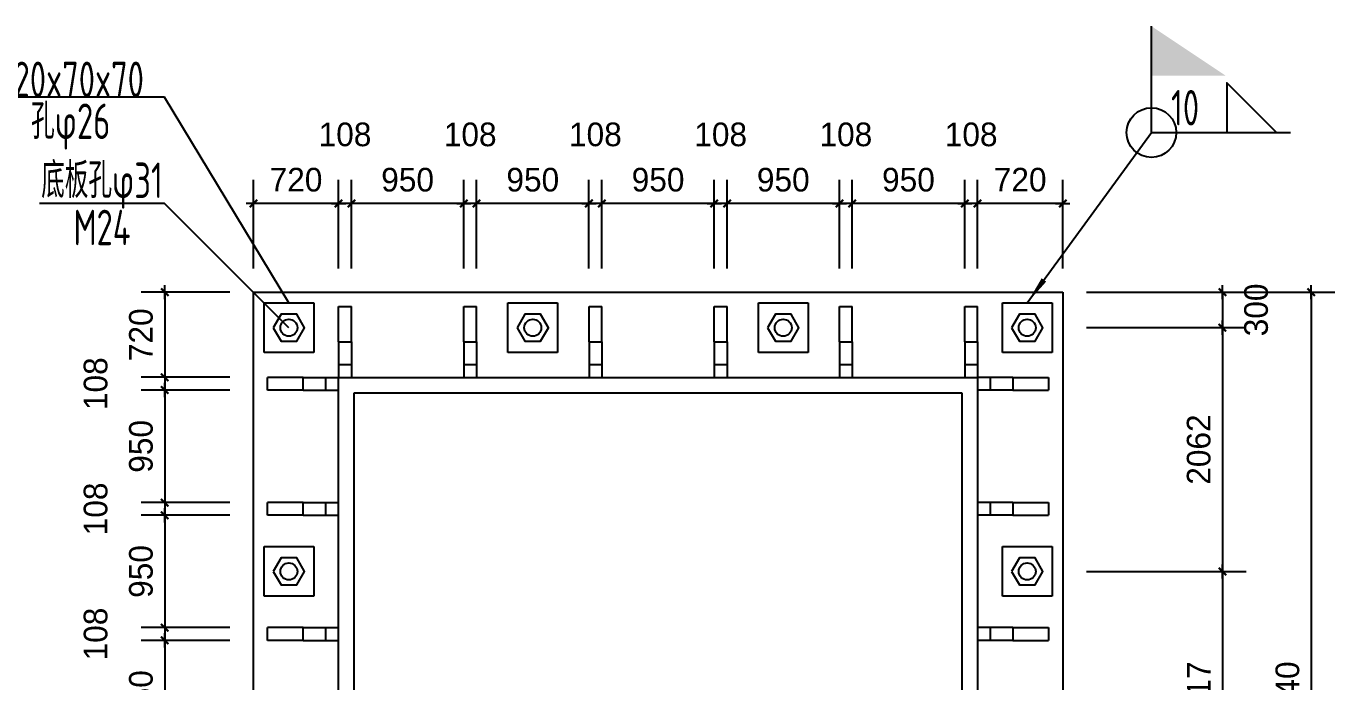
# Model space of a CAD drawing. Extents: x 31132 to 885236, y 345273 to 1212165.
# Drawn here: x 389991 to 401052, y 476105 to 481650 of the extents above; entities that cross this region are included whole.
import ezdxf
from ezdxf.enums import TextEntityAlignment as Align

# ---------------------------------------------------------------- set-up
doc = ezdxf.new("R2010")
doc.units = 0
doc.header["$LTSCALE"] = 1000
doc.linetypes.add('StContinue2d', pattern=[0])
doc.linetypes.add('StDish2d', pattern=[60, 30, -30])
doc.layers.get('0').update_dxf_attribs({"linetype": 'CONTINUOUS'})
doc.layers.get('Defpoints').update_dxf_attribs({"linetype": 'CONTINUOUS'})
for name, color, linetype, true_color in [('Bolt', 7, 'StContinue2d', 0xff3f3f), ('Hide', 3, 'StDish2d', 0x00ff00), ('PlateEnd', 122, 'StContinue2d', 0x00bd8d), ('PlateJoint', 7, 'StContinue2d', 0x6868ff), ('PlateStiff', 103, 'StContinue2d', 0x7ebd8d)]:
    doc.layers.add(name, color=color, linetype=linetype, true_color=true_color)
doc.layers.add('COLUMN', color=6, linetype='CONTINUOUS')
doc.layers.add('DIM', color=3, linetype='CONTINUOUS')
doc.styles.add('StTextStyle', font='yjkeng.shx', dxfattribs={"width": 0.7, "height": 250, "bigfont": 'yjkchn.shx'})
doc.styles.add('STYLE1', font='')
doc.styles.get('STYLE1').set_extended_font_data('Structure Fonts')
doc.dimstyles.new('副本 DIM20', dxfattribs={"dimtxt": 200, "dimasz": 0.3, "dimexe": 200, "dimexo": 200, "dimgap": 100, "dimtad": 1, "dimdec": 0, "dimzin": 0, "dimdsep": 46, "dimtxsty": 'STYLE1', "dimblk": 'Studio2', "dimcen": 0, "dimdle": 200, "dimclrd": 6, "dimclre": 6, "dimclrt": 7, "dimazin": 0, "dimtfac": 1, "dimtdec": 0, "dimtix": 1, "dimtmove": 2, "dimatfit": 3, "dimldrblk": 'Studio2', "dimfxl": 1, "dimtolj": 1, "dimtzin": 0, "dimarcsym": 0})

# ---------------------------------------------------------------- blocks, each defined once
blk = doc.blocks.new('Studio2')
blk.add_line((-200, 0), (200, 0))
blk.add_lwpolyline([(-106, -106, 60, 60, 0), (106, 106, 100, 100, 0)], format="xyseb")
blk = doc.blocks.new('*D2482')
at = {"layer": 'Defpoints', "color": 0, "transparency": 16777216}
for p in [(398032, 480150), (398032, 479400), (398752, 479400)]:
    blk.add_point(p, dxfattribs=at)
at = {"layer": 'DIM', "color": 6, "lineweight": -2, "transparency": 16777216}
for p, q in [((398032, 479600), (398032, 480350)), ((398752, 479600), (398752, 480350)), ((398751, 480150), (398032, 480150))]:
    blk.add_line(p, q, dxfattribs=at)
at = {"layer": 'DIM', "color": 6, "lineweight": -2, "transparency": 16777216, "xscale": 0.3, "yscale": 0.3, "zscale": 0.3, "rotation": 180}
blk.add_blockref('Studio2', (398032, 480150), dxfattribs=at)
at = {"layer": 'DIM', "color": 6, "lineweight": -2, "transparency": 16777216, "xscale": 0.3, "yscale": 0.3, "zscale": 0.3}
blk.add_blockref('Studio2', (398752, 480150), dxfattribs=at)
at = {"layer": 'DIM', "color": 7, "transparency": 16777216, "insert": (398392, 480350), "char_height": 200, "attachment_point": 5, "style": 'STYLE1'}
blk.add_mtext('\\A1;720', dxfattribs=at)
blk = doc.blocks.new('*D2483')
at = {"layer": 'Defpoints', "color": 0, "transparency": 16777216}
for p in [(397924, 480150), (397924, 479400), (398032, 479400)]:
    blk.add_point(p, dxfattribs=at)
at = {"layer": 'DIM', "color": 6, "lineweight": -2, "transparency": 16777216}
for p, q in [((397924, 479600), (397924, 480350)), ((398032, 479600), (398032, 480350)), ((397923, 480150), (397923, 480150)), ((398032, 480150), (397924, 480150)), ((398032, 480150), (398032, 480150))]:
    blk.add_line(p, q, dxfattribs=at)
at = {"layer": 'DIM', "color": 6, "lineweight": -2, "transparency": 16777216, "xscale": 0.3, "yscale": 0.3, "zscale": 0.3}
blk.add_blockref('Studio2', (397924, 480150), dxfattribs=at)
at = {"layer": 'DIM', "color": 6, "lineweight": -2, "transparency": 16777216, "xscale": 0.3, "yscale": 0.3, "zscale": 0.3, "rotation": 180}
blk.add_blockref('Studio2', (398032, 480150), dxfattribs=at)
at = {"layer": 'DIM', "color": 7, "transparency": 16777216, "insert": (397978, 480733), "char_height": 200, "attachment_point": 5, "style": 'STYLE1'}
blk.add_mtext('\\A1;108', dxfattribs=at)
blk = doc.blocks.new('*D2484')
at = {"layer": 'Defpoints', "color": 0, "transparency": 16777216}
for p in [(396973, 480150), (396973, 479400), (397924, 479400)]:
    blk.add_point(p, dxfattribs=at)
at = {"layer": 'DIM', "color": 6, "lineweight": -2, "transparency": 16777216}
for p, q in [((396973, 479600), (396973, 480350)), ((397924, 479600), (397924, 480350)), ((397923, 480150), (396973, 480150))]:
    blk.add_line(p, q, dxfattribs=at)
at = {"layer": 'DIM', "color": 6, "lineweight": -2, "transparency": 16777216, "xscale": 0.3, "yscale": 0.3, "zscale": 0.3, "rotation": 180}
blk.add_blockref('Studio2', (396973, 480150), dxfattribs=at)
at = {"layer": 'DIM', "color": 6, "lineweight": -2, "transparency": 16777216, "xscale": 0.3, "yscale": 0.3, "zscale": 0.3}
blk.add_blockref('Studio2', (397924, 480150), dxfattribs=at)
at = {"layer": 'DIM', "color": 7, "transparency": 16777216, "insert": (397448, 480350), "char_height": 200, "attachment_point": 5, "style": 'STYLE1'}
blk.add_mtext('\\A1;950', dxfattribs=at)
blk = doc.blocks.new('*D2485')
at = {"layer": 'Defpoints', "color": 0, "transparency": 16777216}
for p in [(396865, 480150), (396865, 479400), (396973, 479400)]:
    blk.add_point(p, dxfattribs=at)
at = {"layer": 'DIM', "color": 6, "lineweight": -2, "transparency": 16777216}
for p, q in [((396865, 479600), (396865, 480350)), ((396973, 479600), (396973, 480350)), ((396865, 480150), (396865, 480150)), ((396973, 480150), (396865, 480150)), ((396973, 480150), (396974, 480150))]:
    blk.add_line(p, q, dxfattribs=at)
at = {"layer": 'DIM', "color": 6, "lineweight": -2, "transparency": 16777216, "xscale": 0.3, "yscale": 0.3, "zscale": 0.3}
blk.add_blockref('Studio2', (396865, 480150), dxfattribs=at)
at = {"layer": 'DIM', "color": 6, "lineweight": -2, "transparency": 16777216, "xscale": 0.3, "yscale": 0.3, "zscale": 0.3, "rotation": 180}
blk.add_blockref('Studio2', (396973, 480150), dxfattribs=at)
at = {"layer": 'DIM', "color": 7, "transparency": 16777216, "insert": (396919, 480733), "char_height": 200, "attachment_point": 5, "style": 'STYLE1'}
blk.add_mtext('\\A1;108', dxfattribs=at)
blk = doc.blocks.new('*D2486')
at = {"layer": 'Defpoints', "color": 0, "transparency": 16777216}
for p in [(395915, 480150), (395915, 479400), (396865, 479400)]:
    blk.add_point(p, dxfattribs=at)
at = {"layer": 'DIM', "color": 6, "lineweight": -2, "transparency": 16777216}
for p, q in [((395915, 479600), (395915, 480350)), ((396865, 479600), (396865, 480350)), ((396865, 480150), (395915, 480150))]:
    blk.add_line(p, q, dxfattribs=at)
at = {"layer": 'DIM', "color": 6, "lineweight": -2, "transparency": 16777216, "xscale": 0.3, "yscale": 0.3, "zscale": 0.3, "rotation": 180}
blk.add_blockref('Studio2', (395915, 480150), dxfattribs=at)
at = {"layer": 'DIM', "color": 6, "lineweight": -2, "transparency": 16777216, "xscale": 0.3, "yscale": 0.3, "zscale": 0.3}
blk.add_blockref('Studio2', (396865, 480150), dxfattribs=at)
at = {"layer": 'DIM', "color": 7, "transparency": 16777216, "insert": (396390, 480350), "char_height": 200, "attachment_point": 5, "style": 'STYLE1'}
blk.add_mtext('\\A1;950', dxfattribs=at)
blk = doc.blocks.new('*D2487')
at = {"layer": 'Defpoints', "color": 0, "transparency": 16777216}
for p in [(395807, 480150), (395807, 479400), (395915, 479400)]:
    blk.add_point(p, dxfattribs=at)
at = {"layer": 'DIM', "color": 6, "lineweight": -2, "transparency": 16777216}
for p, q in [((395807, 479600), (395807, 480350)), ((395915, 479600), (395915, 480350)), ((395806, 480150), (395806, 480150)), ((395915, 480150), (395807, 480150)), ((395915, 480150), (395915, 480150))]:
    blk.add_line(p, q, dxfattribs=at)
at = {"layer": 'DIM', "color": 6, "lineweight": -2, "transparency": 16777216, "xscale": 0.3, "yscale": 0.3, "zscale": 0.3}
blk.add_blockref('Studio2', (395807, 480150), dxfattribs=at)
at = {"layer": 'DIM', "color": 6, "lineweight": -2, "transparency": 16777216, "xscale": 0.3, "yscale": 0.3, "zscale": 0.3, "rotation": 180}
blk.add_blockref('Studio2', (395915, 480150), dxfattribs=at)
at = {"layer": 'DIM', "color": 7, "transparency": 16777216, "insert": (395861, 480733), "char_height": 200, "attachment_point": 5, "style": 'STYLE1'}
blk.add_mtext('\\A1;108', dxfattribs=at)
blk = doc.blocks.new('*D2488')
at = {"layer": 'Defpoints', "color": 0, "transparency": 16777216}
for p in [(394856, 480150), (394856, 479400), (395807, 479400)]:
    blk.add_point(p, dxfattribs=at)
at = {"layer": 'DIM', "color": 6, "lineweight": -2, "transparency": 16777216}
for p, q in [((394856, 479600), (394856, 480350)), ((395807, 479600), (395807, 480350)), ((395806, 480150), (394857, 480150))]:
    blk.add_line(p, q, dxfattribs=at)
at = {"layer": 'DIM', "color": 6, "lineweight": -2, "transparency": 16777216, "xscale": 0.3, "yscale": 0.3, "zscale": 0.3, "rotation": 180}
blk.add_blockref('Studio2', (394856, 480150), dxfattribs=at)
at = {"layer": 'DIM', "color": 6, "lineweight": -2, "transparency": 16777216, "xscale": 0.3, "yscale": 0.3, "zscale": 0.3}
blk.add_blockref('Studio2', (395807, 480150), dxfattribs=at)
at = {"layer": 'DIM', "color": 7, "transparency": 16777216, "insert": (395332, 480350), "char_height": 200, "attachment_point": 5, "style": 'STYLE1'}
blk.add_mtext('\\A1;950', dxfattribs=at)
blk = doc.blocks.new('*D2489')
at = {"layer": 'Defpoints', "color": 0, "transparency": 16777216}
for p in [(394748, 480150), (394748, 479400), (394856, 479400)]:
    blk.add_point(p, dxfattribs=at)
at = {"layer": 'DIM', "color": 6, "lineweight": -2, "transparency": 16777216}
for p, q in [((394748, 479600), (394748, 480350)), ((394856, 479600), (394856, 480350)), ((394748, 480150), (394748, 480150)), ((394856, 480150), (394748, 480150)), ((394857, 480150), (394857, 480150))]:
    blk.add_line(p, q, dxfattribs=at)
at = {"layer": 'DIM', "color": 6, "lineweight": -2, "transparency": 16777216, "xscale": 0.3, "yscale": 0.3, "zscale": 0.3}
blk.add_blockref('Studio2', (394748, 480150), dxfattribs=at)
at = {"layer": 'DIM', "color": 6, "lineweight": -2, "transparency": 16777216, "xscale": 0.3, "yscale": 0.3, "zscale": 0.3, "rotation": 180}
blk.add_blockref('Studio2', (394856, 480150), dxfattribs=at)
at = {"layer": 'DIM', "color": 7, "transparency": 16777216, "insert": (394802, 480733), "char_height": 200, "attachment_point": 5, "style": 'STYLE1'}
blk.add_mtext('\\A1;108', dxfattribs=at)
blk = doc.blocks.new('*D2490')
at = {"layer": 'Defpoints', "color": 0, "transparency": 16777216}
for p in [(393798, 480150), (393798, 479400), (394748, 479400)]:
    blk.add_point(p, dxfattribs=at)
at = {"layer": 'DIM', "color": 6, "lineweight": -2, "transparency": 16777216}
for p, q in [((393798, 479600), (393798, 480350)), ((394748, 479600), (394748, 480350)), ((394748, 480150), (393798, 480150))]:
    blk.add_line(p, q, dxfattribs=at)
at = {"layer": 'DIM', "color": 6, "lineweight": -2, "transparency": 16777216, "xscale": 0.3, "yscale": 0.3, "zscale": 0.3, "rotation": 180}
blk.add_blockref('Studio2', (393798, 480150), dxfattribs=at)
at = {"layer": 'DIM', "color": 6, "lineweight": -2, "transparency": 16777216, "xscale": 0.3, "yscale": 0.3, "zscale": 0.3}
blk.add_blockref('Studio2', (394748, 480150), dxfattribs=at)
at = {"layer": 'DIM', "color": 7, "transparency": 16777216, "insert": (394273, 480350), "char_height": 200, "attachment_point": 5, "style": 'STYLE1'}
blk.add_mtext('\\A1;950', dxfattribs=at)
blk = doc.blocks.new('*D2491')
at = {"layer": 'Defpoints', "color": 0, "transparency": 16777216}
for p in [(393690, 480150), (393690, 479400), (393798, 479400)]:
    blk.add_point(p, dxfattribs=at)
at = {"layer": 'DIM', "color": 6, "lineweight": -2, "transparency": 16777216}
for p, q in [((393690, 479600), (393690, 480350)), ((393798, 479600), (393798, 480350)), ((393690, 480150), (393689, 480150)), ((393798, 480150), (393690, 480150)), ((393798, 480150), (393799, 480150))]:
    blk.add_line(p, q, dxfattribs=at)
at = {"layer": 'DIM', "color": 6, "lineweight": -2, "transparency": 16777216, "xscale": 0.3, "yscale": 0.3, "zscale": 0.3}
blk.add_blockref('Studio2', (393690, 480150), dxfattribs=at)
at = {"layer": 'DIM', "color": 6, "lineweight": -2, "transparency": 16777216, "xscale": 0.3, "yscale": 0.3, "zscale": 0.3, "rotation": 180}
blk.add_blockref('Studio2', (393798, 480150), dxfattribs=at)
at = {"layer": 'DIM', "color": 7, "transparency": 16777216, "insert": (393744, 480733), "char_height": 200, "attachment_point": 5, "style": 'STYLE1'}
blk.add_mtext('\\A1;108', dxfattribs=at)
blk = doc.blocks.new('*D2492')
at = {"layer": 'Defpoints', "color": 0, "transparency": 16777216}
for p in [(392740, 480150), (392740, 479400), (393690, 479400)]:
    blk.add_point(p, dxfattribs=at)
at = {"layer": 'DIM', "color": 6, "lineweight": -2, "transparency": 16777216}
for p, q in [((392740, 479600), (392740, 480350)), ((393690, 479600), (393690, 480350)), ((393690, 480150), (392740, 480150))]:
    blk.add_line(p, q, dxfattribs=at)
at = {"layer": 'DIM', "color": 6, "lineweight": -2, "transparency": 16777216, "xscale": 0.3, "yscale": 0.3, "zscale": 0.3, "rotation": 180}
blk.add_blockref('Studio2', (392740, 480150), dxfattribs=at)
at = {"layer": 'DIM', "color": 6, "lineweight": -2, "transparency": 16777216, "xscale": 0.3, "yscale": 0.3, "zscale": 0.3}
blk.add_blockref('Studio2', (393690, 480150), dxfattribs=at)
at = {"layer": 'DIM', "color": 7, "transparency": 16777216, "insert": (393215, 480350), "char_height": 200, "attachment_point": 5, "style": 'STYLE1'}
blk.add_mtext('\\A1;950', dxfattribs=at)
blk = doc.blocks.new('*D2493')
at = {"layer": 'Defpoints', "color": 0, "transparency": 16777216}
for p in [(392632, 480150), (392632, 479400), (392740, 479400)]:
    blk.add_point(p, dxfattribs=at)
at = {"layer": 'DIM', "color": 6, "lineweight": -2, "transparency": 16777216}
for p, q in [((392632, 479600), (392632, 480350)), ((392740, 479600), (392740, 480350)), ((392631, 480150), (392631, 480150)), ((392740, 480150), (392632, 480150)), ((392740, 480150), (392740, 480150))]:
    blk.add_line(p, q, dxfattribs=at)
at = {"layer": 'DIM', "color": 6, "lineweight": -2, "transparency": 16777216, "xscale": 0.3, "yscale": 0.3, "zscale": 0.3}
blk.add_blockref('Studio2', (392632, 480150), dxfattribs=at)
at = {"layer": 'DIM', "color": 6, "lineweight": -2, "transparency": 16777216, "xscale": 0.3, "yscale": 0.3, "zscale": 0.3, "rotation": 180}
blk.add_blockref('Studio2', (392740, 480150), dxfattribs=at)
at = {"layer": 'DIM', "color": 7, "transparency": 16777216, "insert": (392686, 480733), "char_height": 200, "attachment_point": 5, "style": 'STYLE1'}
blk.add_mtext('\\A1;108', dxfattribs=at)
blk = doc.blocks.new('*D2494')
at = {"layer": 'Defpoints', "color": 0, "transparency": 16777216}
for p in [(391912, 480150), (391912, 479400), (392632, 479400)]:
    blk.add_point(p, dxfattribs=at)
at = {"layer": 'DIM', "color": 6, "lineweight": -2, "transparency": 16777216}
for p, q in [((391912, 479600), (391912, 480350)), ((392632, 479600), (392632, 480350)), ((392631, 480150), (391912, 480150))]:
    blk.add_line(p, q, dxfattribs=at)
at = {"layer": 'DIM', "color": 6, "lineweight": -2, "transparency": 16777216, "xscale": 0.3, "yscale": 0.3, "zscale": 0.3, "rotation": 180}
blk.add_blockref('Studio2', (391912, 480150), dxfattribs=at)
at = {"layer": 'DIM', "color": 6, "lineweight": -2, "transparency": 16777216, "xscale": 0.3, "yscale": 0.3, "zscale": 0.3}
blk.add_blockref('Studio2', (392632, 480150), dxfattribs=at)
at = {"layer": 'DIM', "color": 7, "transparency": 16777216, "insert": (392272, 480350), "char_height": 200, "attachment_point": 5, "style": 'STYLE1'}
blk.add_mtext('\\A1;720', dxfattribs=at)
blk = doc.blocks.new('*D2501')
at = {"layer": 'Defpoints', "color": 0, "transparency": 16777216}
for p in [(391912, 479400), (391162, 478680), (391912, 478680)]:
    blk.add_point(p, dxfattribs=at)
at = {"layer": 'DIM', "color": 6, "lineweight": -2, "transparency": 16777216}
for p, q in [((391712, 479400), (390962, 479400)), ((391162, 479399), (391162, 478680)), ((391712, 478680), (390962, 478680))]:
    blk.add_line(p, q, dxfattribs=at)
at = {"layer": 'DIM', "color": 6, "lineweight": -2, "transparency": 16777216, "xscale": 0.3, "yscale": 0.3, "zscale": 0.3}
for p, rotation in [((391162, 479400), 90), ((391162, 478680), 270)]:
    blk.add_blockref('Studio2', p, dxfattribs=dict(at, rotation=rotation))
at = {"layer": 'DIM', "color": 7, "transparency": 16777216, "insert": (390962, 479040), "char_height": 200, "attachment_point": 5, "rotation": 90, "style": 'STYLE1'}
blk.add_mtext('\\A1;720', dxfattribs=at)
blk = doc.blocks.new('*D2502')
at = {"layer": 'Defpoints', "color": 0, "transparency": 16777216}
for p in [(391912, 478680), (391162, 478572), (391912, 478572)]:
    blk.add_point(p, dxfattribs=at)
at = {"layer": 'DIM', "color": 6, "lineweight": -2, "transparency": 16777216}
for p, q in [((391712, 478680), (390962, 478680)), ((391162, 478680), (391162, 478680)), ((391162, 478680), (391162, 478572)), ((391712, 478572), (390962, 478572)), ((391162, 478571), (391162, 478571))]:
    blk.add_line(p, q, dxfattribs=at)
at = {"layer": 'DIM', "color": 6, "lineweight": -2, "transparency": 16777216, "xscale": 0.3, "yscale": 0.3, "zscale": 0.3}
for p, rotation in [((391162, 478680), 270), ((391162, 478572), 90)]:
    blk.add_blockref('Studio2', p, dxfattribs=dict(at, rotation=rotation))
at = {"layer": 'DIM', "color": 7, "transparency": 16777216, "insert": (390579, 478626), "char_height": 200, "attachment_point": 5, "rotation": 90, "style": 'STYLE1'}
blk.add_mtext('\\A1;108', dxfattribs=at)
blk = doc.blocks.new('*D2503')
at = {"layer": 'Defpoints', "color": 0, "transparency": 16777216}
for p in [(391912, 478572), (391162, 477621), (391912, 477621)]:
    blk.add_point(p, dxfattribs=at)
at = {"layer": 'DIM', "color": 6, "lineweight": -2, "transparency": 16777216}
for p, q in [((391712, 478572), (390962, 478572)), ((391162, 478571), (391162, 477622)), ((391712, 477621), (390962, 477621))]:
    blk.add_line(p, q, dxfattribs=at)
at = {"layer": 'DIM', "color": 6, "lineweight": -2, "transparency": 16777216, "xscale": 0.3, "yscale": 0.3, "zscale": 0.3}
for p, rotation in [((391162, 478572), 90), ((391162, 477621), 270)]:
    blk.add_blockref('Studio2', p, dxfattribs=dict(at, rotation=rotation))
at = {"layer": 'DIM', "color": 7, "transparency": 16777216, "insert": (390962, 478096), "char_height": 200, "attachment_point": 5, "rotation": 90, "style": 'STYLE1'}
blk.add_mtext('\\A1;950', dxfattribs=at)
blk = doc.blocks.new('*D2504')
at = {"layer": 'Defpoints', "color": 0, "transparency": 16777216}
for p in [(391912, 477621), (391162, 477513), (391912, 477513)]:
    blk.add_point(p, dxfattribs=at)
at = {"layer": 'DIM', "color": 6, "lineweight": -2, "transparency": 16777216}
for p, q in [((391712, 477621), (390962, 477621)), ((391162, 477622), (391162, 477622)), ((391162, 477621), (391162, 477513)), ((391712, 477513), (390962, 477513)), ((391162, 477513), (391162, 477513))]:
    blk.add_line(p, q, dxfattribs=at)
at = {"layer": 'DIM', "color": 6, "lineweight": -2, "transparency": 16777216, "xscale": 0.3, "yscale": 0.3, "zscale": 0.3}
for p, rotation in [((391162, 477621), 270), ((391162, 477513), 90)]:
    blk.add_blockref('Studio2', p, dxfattribs=dict(at, rotation=rotation))
at = {"layer": 'DIM', "color": 7, "transparency": 16777216, "insert": (390579, 477567), "char_height": 200, "attachment_point": 5, "rotation": 90, "style": 'STYLE1'}
blk.add_mtext('\\A1;108', dxfattribs=at)
blk = doc.blocks.new('*D2505')
at = {"layer": 'Defpoints', "color": 0, "transparency": 16777216}
for p in [(391912, 477513), (391162, 476563), (391912, 476563)]:
    blk.add_point(p, dxfattribs=at)
at = {"layer": 'DIM', "color": 6, "lineweight": -2, "transparency": 16777216}
for p, q in [((391712, 477513), (390962, 477513)), ((391162, 477513), (391162, 476563)), ((391712, 476563), (390962, 476563))]:
    blk.add_line(p, q, dxfattribs=at)
at = {"layer": 'DIM', "color": 6, "lineweight": -2, "transparency": 16777216, "xscale": 0.3, "yscale": 0.3, "zscale": 0.3}
for p, rotation in [((391162, 477513), 90), ((391162, 476563), 270)]:
    blk.add_blockref('Studio2', p, dxfattribs=dict(at, rotation=rotation))
at = {"layer": 'DIM', "color": 7, "transparency": 16777216, "insert": (390962, 477038), "char_height": 200, "attachment_point": 5, "rotation": 90, "style": 'STYLE1'}
blk.add_mtext('\\A1;950', dxfattribs=at)
blk = doc.blocks.new('*D2506')
at = {"layer": 'Defpoints', "color": 0, "transparency": 16777216}
for p in [(391912, 476563), (391162, 476455), (391912, 476455)]:
    blk.add_point(p, dxfattribs=at)
at = {"layer": 'DIM', "color": 6, "lineweight": -2, "transparency": 16777216}
for p, q in [((391712, 476563), (390962, 476563)), ((391162, 476563), (391162, 476563)), ((391162, 476563), (391162, 476455)), ((391712, 476455), (390962, 476455)), ((391162, 476455), (391162, 476454))]:
    blk.add_line(p, q, dxfattribs=at)
at = {"layer": 'DIM', "color": 6, "lineweight": -2, "transparency": 16777216, "xscale": 0.3, "yscale": 0.3, "zscale": 0.3}
for p, rotation in [((391162, 476563), 270), ((391162, 476455), 90)]:
    blk.add_blockref('Studio2', p, dxfattribs=dict(at, rotation=rotation))
at = {"layer": 'DIM', "color": 7, "transparency": 16777216, "insert": (390579, 476509), "char_height": 200, "attachment_point": 5, "rotation": 90, "style": 'STYLE1'}
blk.add_mtext('\\A1;108', dxfattribs=at)
blk = doc.blocks.new('*D2507')
at = {"layer": 'Defpoints', "color": 0, "transparency": 16777216}
for p in [(391912, 476455), (391162, 475504), (391912, 475504)]:
    blk.add_point(p, dxfattribs=at)
at = {"layer": 'DIM', "color": 6, "lineweight": -2, "transparency": 16777216}
for p, q in [((391712, 476455), (390962, 476455)), ((391162, 476455), (391162, 475505)), ((391712, 475504), (390962, 475504))]:
    blk.add_line(p, q, dxfattribs=at)
at = {"layer": 'DIM', "color": 6, "lineweight": -2, "transparency": 16777216, "xscale": 0.3, "yscale": 0.3, "zscale": 0.3}
for p, rotation in [((391162, 476455), 90), ((391162, 475504), 270)]:
    blk.add_blockref('Studio2', p, dxfattribs=dict(at, rotation=rotation))
at = {"layer": 'DIM', "color": 7, "transparency": 16777216, "insert": (390962, 475980), "char_height": 200, "attachment_point": 5, "rotation": 90, "style": 'STYLE1'}
blk.add_mtext('\\A1;950', dxfattribs=at)
blk = doc.blocks.new('*D2514')
at = {"layer": 'Defpoints', "color": 0, "transparency": 16777216}
for p in [(398752, 479400), (398752, 479100), (400102, 479100)]:
    blk.add_point(p, dxfattribs=at)
at = {"layer": 'DIM', "color": 6, "lineweight": -2, "transparency": 16777216}
for p, q in [((398952, 479400), (400302, 479400)), ((400102, 479399), (400102, 479100)), ((398952, 479100), (400302, 479100))]:
    blk.add_line(p, q, dxfattribs=at)
at = {"layer": 'DIM', "color": 6, "lineweight": -2, "transparency": 16777216, "xscale": 0.3, "yscale": 0.3, "zscale": 0.3}
for p, rotation in [((400102, 479400), 90), ((400102, 479100), 270)]:
    blk.add_blockref('Studio2', p, dxfattribs=dict(at, rotation=rotation))
at = {"layer": 'DIM', "color": 7, "transparency": 16777216, "insert": (400387, 479250), "char_height": 200, "attachment_point": 5, "rotation": 90, "style": 'STYLE1'}
blk.add_mtext('\\A1;300', dxfattribs=at)
blk = doc.blocks.new('*D2515')
at = {"layer": 'Defpoints', "color": 0, "transparency": 16777216}
for p in [(398752, 479100), (398752, 477038), (400102, 477038)]:
    blk.add_point(p, dxfattribs=at)
at = {"layer": 'DIM', "color": 6, "lineweight": -2, "transparency": 16777216}
for p, q in [((398952, 479100), (400302, 479100)), ((400102, 479099), (400102, 477038)), ((398952, 477038), (400302, 477038))]:
    blk.add_line(p, q, dxfattribs=at)
at = {"layer": 'DIM', "color": 6, "lineweight": -2, "transparency": 16777216, "xscale": 0.3, "yscale": 0.3, "zscale": 0.3}
for p, rotation in [((400102, 479100), 90), ((400102, 477038), 270)]:
    blk.add_blockref('Studio2', p, dxfattribs=dict(at, rotation=rotation))
at = {"layer": 'DIM', "color": 7, "transparency": 16777216, "insert": (399902, 478069), "char_height": 200, "attachment_point": 5, "rotation": 90, "style": 'STYLE1'}
blk.add_mtext('\\A1;2062', dxfattribs=at)
blk = doc.blocks.new('*D2516')
at = {"layer": 'Defpoints', "color": 0, "transparency": 16777216}
for p in [(398752, 477038), (398752, 474921), (400102, 474921)]:
    blk.add_point(p, dxfattribs=at)
at = {"layer": 'DIM', "color": 6, "lineweight": -2, "transparency": 16777216}
for p, q in [((398952, 477038), (400302, 477038)), ((400102, 477038), (400102, 474922)), ((398952, 474921), (400302, 474921))]:
    blk.add_line(p, q, dxfattribs=at)
at = {"layer": 'DIM', "color": 6, "lineweight": -2, "transparency": 16777216, "xscale": 0.3, "yscale": 0.3, "zscale": 0.3}
for p, rotation in [((400102, 477038), 90), ((400102, 474921), 270)]:
    blk.add_blockref('Studio2', p, dxfattribs=dict(at, rotation=rotation))
at = {"layer": 'DIM', "color": 7, "transparency": 16777216, "insert": (399902, 475980), "char_height": 200, "attachment_point": 5, "rotation": 90, "style": 'STYLE1'}
blk.add_mtext('\\A1;2117', dxfattribs=at)
blk = doc.blocks.new('*D2519')
at = {"layer": 'Defpoints', "color": 0, "transparency": 16777216}
for p in [(398752, 479400), (398752, 472560), (400852, 472560)]:
    blk.add_point(p, dxfattribs=at)
at = {"layer": 'DIM', "color": 6, "lineweight": -2, "transparency": 16777216}
for p, q in [((398952, 479400), (401052, 479400)), ((400852, 479399), (400852, 472560)), ((398952, 472560), (401052, 472560))]:
    blk.add_line(p, q, dxfattribs=at)
at = {"layer": 'DIM', "color": 6, "lineweight": -2, "transparency": 16777216, "xscale": 0.3, "yscale": 0.3, "zscale": 0.3}
for p, rotation in [((400852, 479400), 90), ((400852, 472560), 270)]:
    blk.add_blockref('Studio2', p, dxfattribs=dict(at, rotation=rotation))
at = {"layer": 'DIM', "color": 7, "transparency": 16777216, "insert": (400652, 475980), "char_height": 200, "attachment_point": 5, "rotation": 90, "style": 'STYLE1'}
blk.add_mtext('\\A1;6840', dxfattribs=at)
blk = doc.blocks.new('*D2463')
for points in [[(61606.5, -10118.9), (61606.5, -9968.9)], [(61431.5, -10358.9), (61606.5, -10118.9)], [(61606.5, -10118.9), (61802.5, -10118.9)]]:
    blk.add_lwpolyline(points)
blk.add_lwpolyline([(61712.5, -10118.9), (61782.5, -10118.9), (61712.5, -10048.9)], close=True)
blk.add_lwpolyline([(61431.5, -10358.9, 0, 8, 0), (61455.1, -10326.6, 8, 8, 0)], format="xyseb")
blk.add_circle((61606.5, -10118.9), 35)
blk.add_solid([(61606.5, -9968.9), (61606.5, -10038.9), (61711.5, -10038.9)])
at = {"style": 'StTextStyle', "width": 0.7}
blk.add_text('10', height=50, dxfattribs=at).set_placement((61634.1, -10108.9))

msp = doc.modelspace()

# ---------------------------------------------------------------- linework, layer by layer
for points in [[(391161.57, 481049.66), (389573.97, 481049.66)], [(392211.57, 479309.66), (391161.57, 481049.66)], [(391161.57, 480149.66), (390103.17, 480149.66)], [(392211.57, 479099.66), (391161.57, 480149.66)]]:
    msp.add_lwpolyline(points)
at = {"layer": 'Bolt'}
for points in [[(392079.57, 479099.66), (392145.57, 478985.35), (392277.57, 478985.35), (392343.57, 479099.66), (392277.57, 479213.98), (392145.57, 479213.98), (392079.57, 479099.66)], [(394141.17, 479099.66), (394207.17, 478985.35), (394339.17, 478985.35), (394405.17, 479099.66), (394339.17, 479213.98), (394207.17, 479213.98), (394141.17, 479099.66)], [(396257.97, 479099.66), (396323.97, 478985.35), (396455.97, 478985.35), (396521.97, 479099.66), (396455.97, 479213.98), (396323.97, 479213.98), (396257.97, 479099.66)], [(398319.57, 479099.66), (398385.57, 478985.35), (398517.57, 478985.35), (398583.57, 479099.66), (398517.57, 479213.98), (398385.57, 479213.98), (398319.57, 479099.66)], [(392079.57, 477038.06), (392145.57, 476923.75), (392277.57, 476923.75), (392343.57, 477038.06), (392277.57, 477152.38), (392145.57, 477152.38), (392079.57, 477038.06)], [(398319.57, 477038.06), (398385.57, 476923.75), (398517.57, 476923.75), (398583.57, 477038.06), (398517.57, 477152.38), (398385.57, 477152.38), (398319.57, 477038.06)]]:
    msp.add_lwpolyline(points, dxfattribs=at)
for centre in [(392211.57, 479099.66), (394273.17, 479099.66), (396389.97, 479099.66), (398451.57, 479099.66), (392211.57, 477038.06), (398451.57, 477038.06)]:
    msp.add_circle(centre, 72, dxfattribs=at)
at = {"layer": 'COLUMN'}
for p, q in [((392631.57, 478679.66), (398031.57, 478679.66)), ((392631.57, 473279.66), (392631.57, 478679.66)), ((398031.57, 478679.66), (398031.57, 473279.66)), ((392763.57, 478547.66), (397899.57, 478547.66)), ((392763.57, 473411.66), (392763.57, 478547.66)), ((397899.57, 478547.66), (397899.57, 473411.66))]:
    msp.add_line(p, q, dxfattribs=at)
at = {"layer": 'Hide'}
for p, q in [((392631.57, 478787.66), (392739.57, 478787.66)), ((393689.97, 478787.66), (393797.97, 478787.66)), ((394748.37, 478787.66), (394856.37, 478787.66)), ((395806.77, 478787.66), (395914.77, 478787.66)), ((396865.17, 478787.66), (396973.17, 478787.66)), ((397923.57, 478787.66), (398031.57, 478787.66)), ((392523.57, 478571.66), (392523.57, 478679.66)), ((398139.57, 478679.66), (398139.57, 478571.66)), ((392523.57, 477513.26), (392523.57, 477621.26)), ((398139.57, 477621.26), (398139.57, 477513.26)), ((392523.57, 476454.86), (392523.57, 476562.86)), ((398139.57, 476562.86), (398139.57, 476454.86))]:
    msp.add_line(p, q, dxfattribs=at)
at = {"layer": 'PlateEnd'}
for p, q in [((391911.57, 472559.66), (391911.57, 479399.66)), ((391911.57, 479399.66), (398751.57, 479399.66)), ((398751.57, 479399.66), (398751.57, 472559.66))]:
    msp.add_line(p, q, dxfattribs=at)
at = {"layer": 'PlateJoint'}
for p, q in [((392001.57, 478889.66), (392001.57, 479309.66)), ((392001.57, 479309.66), (392421.57, 479309.66)), ((392421.57, 479309.66), (392421.57, 478889.66)), ((394063.17, 478889.66), (394063.17, 479309.66)), ((394063.17, 479309.66), (394483.17, 479309.66)), ((394483.17, 479309.66), (394483.17, 478889.66)), ((396179.97, 478889.66), (396179.97, 479309.66)), ((396179.97, 479309.66), (396599.97, 479309.66)), ((396599.97, 479309.66), (396599.97, 478889.66)), ((398241.57, 478889.66), (398241.57, 479309.66)), ((398241.57, 479309.66), (398661.57, 479309.66)), ((398661.57, 479309.66), (398661.57, 478889.66)), ((392421.57, 478889.66), (392001.57, 478889.66)), ((394483.17, 478889.66), (394063.17, 478889.66)), ((396599.97, 478889.66), (396179.97, 478889.66)), ((398661.57, 478889.66), (398241.57, 478889.66)), ((392001.57, 476828.06), (392001.57, 477248.06)), ((392001.57, 477248.06), (392421.57, 477248.06)), ((392421.57, 477248.06), (392421.57, 476828.06)), ((398241.57, 476828.06), (398241.57, 477248.06)), ((398241.57, 477248.06), (398661.57, 477248.06)), ((398661.57, 477248.06), (398661.57, 476828.06)), ((392421.57, 476828.06), (392001.57, 476828.06)), ((398661.57, 476828.06), (398241.57, 476828.06))]:
    msp.add_line(p, q, dxfattribs=at)
at = {"layer": 'PlateStiff'}
for p, q in [((392631.57, 478979.66), (392631.57, 479279.66)), ((392631.57, 479279.66), (392739.57, 479279.66)), ((392739.57, 478979.66), (392739.57, 479279.66)), ((393689.97, 478979.66), (393689.97, 479279.66)), ((393689.97, 479279.66), (393797.97, 479279.66)), ((393797.97, 478979.66), (393797.97, 479279.66)), ((394748.37, 478979.66), (394748.37, 479279.66)), ((394748.37, 479279.66), (394856.37, 479279.66)), ((394856.37, 478979.66), (394856.37, 479279.66)), ((395806.77, 478979.66), (395806.77, 479279.66)), ((395806.77, 479279.66), (395914.77, 479279.66)), ((395914.77, 478979.66), (395914.77, 479279.66)), ((396865.17, 478979.66), (396865.17, 479279.66)), ((396865.17, 479279.66), (396973.17, 479279.66)), ((396973.17, 478979.66), (396973.17, 479279.66)), ((397923.57, 478979.66), (397923.57, 479279.66)), ((397923.57, 479279.66), (398031.57, 479279.66)), ((398031.57, 478979.66), (398031.57, 479279.66)), ((392631.57, 478979.66), (392631.57, 478679.66)), ((392631.57, 478979.66), (392739.57, 478979.66)), ((392739.57, 478979.66), (392739.57, 478679.66)), ((393689.97, 478979.66), (393689.97, 478679.66)), ((393689.97, 478979.66), (393797.97, 478979.66)), ((393797.97, 478979.66), (393797.97, 478679.66)), ((394748.37, 478979.66), (394748.37, 478679.66)), ((394748.37, 478979.66), (394856.37, 478979.66)), ((394856.37, 478979.66), (394856.37, 478679.66)), ((395806.77, 478979.66), (395806.77, 478679.66)), ((395806.77, 478979.66), (395914.77, 478979.66)), ((395914.77, 478979.66), (395914.77, 478679.66)), ((396865.17, 478979.66), (396865.17, 478679.66)), ((396865.17, 478979.66), (396973.17, 478979.66)), ((396973.17, 478979.66), (396973.17, 478679.66)), ((397923.57, 478979.66), (397923.57, 478679.66)), ((397923.57, 478979.66), (398031.57, 478979.66)), ((398031.57, 478979.66), (398031.57, 478679.66)), ((392031.57, 478571.66), (392031.57, 478679.66)), ((392331.57, 478679.66), (392031.57, 478679.66)), ((392331.57, 478679.66), (392631.57, 478679.66)), ((392331.57, 478571.66), (392331.57, 478679.66)), ((398331.57, 478679.66), (398031.57, 478679.66)), ((398331.57, 478679.66), (398631.57, 478679.66)), ((398331.57, 478679.66), (398331.57, 478571.66)), ((398631.57, 478679.66), (398631.57, 478571.66)), ((392331.57, 478571.66), (392031.57, 478571.66)), ((392331.57, 478571.66), (392631.57, 478571.66)), ((398331.57, 478571.66), (398031.57, 478571.66)), ((398331.57, 478571.66), (398631.57, 478571.66)), ((392031.57, 477513.26), (392031.57, 477621.26)), ((392331.57, 477621.26), (392031.57, 477621.26)), ((392331.57, 477621.26), (392631.57, 477621.26)), ((392331.57, 477513.26), (392331.57, 477621.26)), ((398331.57, 477621.26), (398031.57, 477621.26)), ((398331.57, 477621.26), (398631.57, 477621.26)), ((398331.57, 477621.26), (398331.57, 477513.26)), ((398631.57, 477621.26), (398631.57, 477513.26)), ((392331.57, 477513.26), (392031.57, 477513.26)), ((392331.57, 477513.26), (392631.57, 477513.26)), ((398331.57, 477513.26), (398031.57, 477513.26)), ((398331.57, 477513.26), (398631.57, 477513.26)), ((392031.57, 476454.86), (392031.57, 476562.86)), ((392331.57, 476562.86), (392031.57, 476562.86)), ((392331.57, 476562.86), (392631.57, 476562.86)), ((392331.57, 476454.86), (392331.57, 476562.86)), ((398331.57, 476562.86), (398031.57, 476562.86)), ((398331.57, 476562.86), (398631.57, 476562.86)), ((398331.57, 476562.86), (398331.57, 476454.86)), ((398631.57, 476562.86), (398631.57, 476454.86)), ((392331.57, 476454.86), (392031.57, 476454.86)), ((392331.57, 476454.86), (392631.57, 476454.86)), ((398331.57, 476454.86), (398031.57, 476454.86)), ((398331.57, 476454.86), (398631.57, 476454.86))]:
    msp.add_line(p, q, dxfattribs=at)

# ---------------------------------------------------------------- block references
at = {"layer": 'DIM', "xscale": 6, "yscale": 6, "zscale": 6}
msp.add_blockref('*D2463', (29862.45, 541463.1), dxfattribs=at)

# ---------------------------------------------------------------- texts
at = {"style": 'StTextStyle', "width": 0.7}
for s, p in [('-20x70x70', (390367.77, 481049.66)), ('底板孔φ31', (390632.37, 480196.18))]:
    msp.add_text(s, height=300, dxfattribs=at).set_placement(p, align=Align.CENTER)
for s, p in [('孔φ26', (390367.77, 480995.6)), ('M24', (390632.37, 480097.31))]:
    msp.add_text(s, height=300, dxfattribs=at).set_placement(p, align=Align.TOP_CENTER)

# ---------------------------------------------------------------- dimensions: what is measured, and where the dimension line sits
at = {"layer": 'DIM'}
for base, p1, p2, angle, picture, middle in [((392631.57, 480149.66), (392739.57, 479399.66), (392631.57, 479399.66), 180, '*D2493', (392685.57, 480732.66)), ((393689.97, 480149.66), (393797.97, 479399.66), (393689.97, 479399.66), 180, '*D2491', (393743.97, 480732.66)), ((394748.37, 480149.66), (394856.37, 479399.66), (394748.37, 479399.66), 180, '*D2489', (394802.37, 480732.66)), ((395806.77, 480149.66), (395914.77, 479399.66), (395806.77, 479399.66), 180, '*D2487', (395860.77, 480732.66)), ((396865.17, 480149.66), (396973.17, 479399.66), (396865.17, 479399.66), 180, '*D2485', (396919.17, 480732.66)), ((397923.57, 480149.66), (398031.57, 479399.66), (397923.57, 479399.66), 180, '*D2483', (397977.57, 480732.66)), ((400101.57, 479099.66), (398751.57, 479399.66), (398751.57, 479099.66), 270, '*D2514', (400387.44, 479249.66)), ((391161.57, 478571.66), (391911.57, 478679.66), (391911.57, 478571.66), 270, '*D2502', (390578.99, 478625.66)), ((391161.57, 477513.26), (391911.57, 477621.26), (391911.57, 477513.26), 270, '*D2504', (390578.99, 477567.26)), ((391161.57, 476454.86), (391911.57, 476562.86), (391911.57, 476454.86), 270, '*D2506', (390578.99, 476508.86))]:
    dim = msp.add_linear_dim(base=base, p1=p1, p2=p2, angle=angle, dimstyle='副本 DIM20', dxfattribs=at)
    dim.commit()
    dim.dimension.update_dxf_attribs({"geometry": picture, "text_midpoint": middle, "dimtype": 161})
for p1, p2, distance, picture, middle in [((392631.57, 479399.66), (391911.57, 479399.66), -750, '*D2494', (392271.57, 480349.66)), ((393689.97, 479399.66), (392739.57, 479399.66), -750, '*D2492', (393214.77, 480349.66)), ((394748.37, 479399.66), (393797.97, 479399.66), -750, '*D2490', (394273.17, 480349.66)), ((395806.77, 479399.66), (394856.37, 479399.66), -750, '*D2488', (395331.57, 480349.66)), ((396865.17, 479399.66), (395914.77, 479399.66), -750, '*D2486', (396389.97, 480349.66)), ((397923.57, 479399.66), (396973.17, 479399.66), -750, '*D2484', (397448.37, 480349.66)), ((398751.57, 479399.66), (398031.57, 479399.66), -750, '*D2482', (398391.57, 480349.66)), ((391911.57, 479399.66), (391911.57, 478679.66), -750, '*D2501', (390961.57, 479039.66)), ((398751.57, 479399.66), (398751.57, 472559.66), 2100, '*D2519', (400651.57, 475979.66)), ((398751.57, 479099.66), (398751.57, 477038.06), 1350, '*D2515', (399901.57, 478068.86)), ((391911.57, 478571.66), (391911.57, 477621.26), -750, '*D2503', (390961.57, 478096.46)), ((391911.57, 477513.26), (391911.57, 476562.86), -750, '*D2505', (390961.57, 477038.06)), ((398751.57, 477038.06), (398751.57, 474921.26), 1350, '*D2516', (399901.57, 475979.66)), ((391911.57, 476454.86), (391911.57, 475504.46), -750, '*D2507', (390961.57, 475979.66))]:
    dim = msp.add_aligned_dim(p1=p1, p2=p2, distance=distance, dimstyle='副本 DIM20', dxfattribs=at)
    dim.commit()
    dim.dimension.update_dxf_attribs({"geometry": picture, "text_midpoint": middle})

doc.saveas('drawing.dxf')
